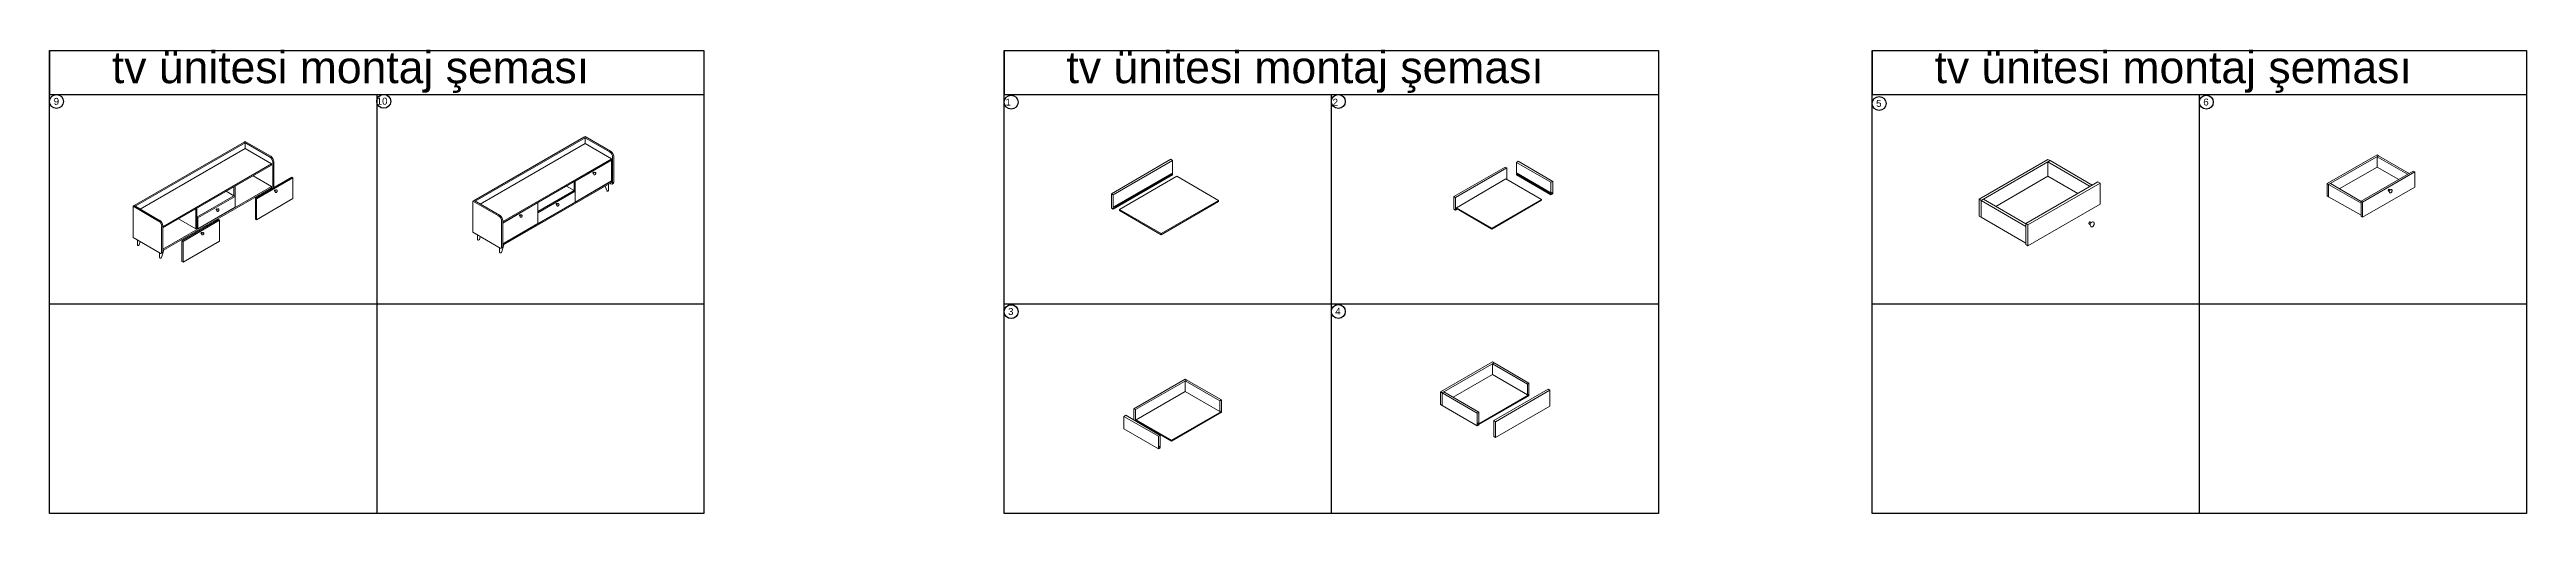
# Model space of a CAD drawing. Header units: millimetres. Extents: x -4511 to 52623, y -18923 to -12459.
# Drawn here: x 41380 to 52623, y -14600 to -12496 of the extents above; entities that cross this region are included whole.
import ezdxf

# ---------------------------------------------------------------- set-up
doc = ezdxf.new("R2010")
doc.units = ezdxf.units.MM
doc.styles.get("Standard").update_dxf_attribs({"font": 'arial.ttf'})

msp = doc.modelspace()

# ---------------------------------------------------------------- linework, layer by layer
for p, q in [((41380, -12500), (44350, -12500)), ((41380, -14600), (41380, -12500)), ((44350, -12500), (44350, -14600)), ((45713, -12500), (48683, -12500)), ((45713, -14600), (45713, -12500)), ((48683, -12500), (48683, -14600)), ((49653, -12500), (52623, -12500)), ((49653, -14600), (49653, -12500)), ((52623, -12500), (52623, -14600)), ((44350, -14600), (41380, -14600)), ((48683, -14600), (45713, -14600)), ((52623, -14600), (49653, -14600))]:
    msp.add_line(p, q)
at = {"color": 18, "true_color": 0x000000}
for p, q in [((41380, -12500), (41380, -12700)), ((45713, -12500), (45713, -12700)), ((49653, -12500), (49653, -12700))]:
    msp.add_line(p, q, dxfattribs=at)
at = {"color": 7, "true_color": 0xffffff}
for p, q in [((41380, -12700), (44350, -12700)), ((42865, -12700), (42865, -14600)), ((45713, -12700), (48683, -12700)), ((47198, -12700), (47198, -14600)), ((49653, -12700), (52623, -12700)), ((51138, -12700), (51138, -14600)), ((41380, -13650), (44350, -13650)), ((45713, -13650), (48683, -13650)), ((49653, -13650), (52623, -13650))]:
    msp.add_line(p, q, dxfattribs=at)
at = {"color": 0, "linetype": 'Continuous', "lineweight": 0, "extrusion": (0, 0.816497, 0.57735)}
for p, q in [((41764, -13204), (42263, -12916)), ((42268, -12919), (41769, -13207)), ((42263, -12916), (42268, -12913)), ((42379, -12983), (42263, -12916)), ((42263, -12916), (42268, -12919)), ((42268, -12913), (42384, -12980)), ((42268, -12945), (42268, -12919)), ((43307, -13181), (43806, -12893)), ((43811, -12896), (43312, -13184)), ((43335, -13197), (43811, -12922)), ((43806, -12893), (43811, -12890)), ((43806, -12893), (43811, -12896)), ((43922, -12960), (43806, -12893)), ((43811, -12890), (43927, -12957)), ((43811, -12922), (43811, -12896)), ((43811, -12922), (43931, -12991)), ((41791, -13220), (42268, -12945)), ((42388, -13014), (41894, -13300)), ((41894, -13305), (42388, -13020)), ((42268, -12945), (42388, -13014)), ((42388, -13014), (42388, -13020)), ((42393, -13008), (42393, -13125)), ((42398, -13005), (42398, -13122)), ((43931, -12991), (43437, -13276)), ((43437, -13282), (43931, -12997)), ((43931, -12998), (43766, -13093)), ((43930, -12997), (43931, -12998)), ((43931, -12991), (43931, -12997)), ((43931, -12998), (43931, -13092)), ((43936, -12984), (43936, -13102)), ((43941, -12981), (43941, -13099)), ((46200, -13150), (46469, -12994)), ((46477, -12999), (46208, -13155)), ((46469, -12994), (46477, -12999)), ((46477, -12999), (46477, -13065)), ((47755, -13163), (47988, -13029)), ((47995, -13033), (47762, -13167)), ((47988, -13029), (47995, -13033)), ((47995, -13033), (47995, -13085)), ((48039, -13008), (48046, -13003)), ((48039, -13008), (48039, -13056)), ((48195, -13098), (48039, -13008)), ((48046, -13003), (48203, -13094)), ((50138, -13175), (50451, -12995)), ((50461, -13000), (50148, -13181)), ((50451, -12995), (50461, -13000)), ((50451, -13006), (50461, -13000)), ((50451, -13006), (50451, -13071)), ((50642, -13117), (50451, -13006)), ((50461, -13000), (50652, -13111)), ((51718, -13104), (51945, -12974)), ((51952, -12978), (51725, -13108)), ((51773, -13128), (51945, -13029)), ((51945, -12974), (51952, -12978)), ((51945, -12982), (51952, -12978)), ((51945, -12982), (51945, -13029)), ((52083, -13062), (51945, -12982)), ((51945, -13029), (52043, -13085)), ((51952, -12978), (52090, -13058)), ((42388, -13117), (41894, -13402)), ((41894, -13408), (42388, -13123)), ((42182, -13139), (42217, -13159)), ((42217, -13119), (42217, -13159)), ((42222, -13116), (42222, -13162)), ((42304, -13069), (42388, -13117)), ((42315, -13170), (42480, -13075)), ((42485, -13078), (42320, -13173)), ((42360, -13144), (42358, -13140)), ((42375, -13130), (42374, -13136)), ((42382, -13126), (42387, -13129)), ((42388, -13117), (42388, -13123)), ((42405, -13144), (42407, -13144)), ((42411, -13133), (42413, -13134)), ((42480, -13075), (42485, -13078)), ((42485, -13078), (42485, -13172)), ((43931, -13093), (43437, -13379)), ((43437, -13384), (43931, -13099)), ((43761, -13136), (43597, -13230)), ((43761, -13136), (43597, -13230)), ((43597, -13236), (43766, -13138)), ((43726, -13115), (43761, -13136)), ((43761, -13095), (43761, -13136)), ((43761, -13095), (43761, -13136)), ((43766, -13138), (43761, -13136)), ((43766, -13093), (43765, -13093)), ((43766, -13188), (43931, -13092)), ((43766, -13093), (43766, -13188)), ((43766, -13188), (43766, -13138)), ((43851, -13064), (43852, -13064)), ((43857, -13053), (43858, -13054)), ((43909, -13136), (43902, -13116)), ((43918, -13107), (43917, -13136)), ((43925, -13103), (43930, -13106)), ((43930, -13093), (43931, -13093)), ((43931, -13093), (43931, -13099)), ((43934, -13106), (43939, -13103)), ((46208, -13155), (46200, -13150)), ((46200, -13150), (46200, -13215)), ((46208, -13220), (46477, -13065)), ((46212, -13208), (46473, -13058)), ((46473, -13062), (46212, -13212)), ((46236, -13222), (46497, -13071)), ((46473, -13062), (46469, -13060)), ((46473, -13058), (46473, -13062)), ((46497, -13071), (46686, -13181)), ((47766, -13214), (47991, -13083)), ((47991, -13083), (48152, -13176)), ((48039, -13056), (48195, -13146)), ((48039, -13060), (48042, -13058)), ((48195, -13150), (48039, -13060)), ((48039, -13060), (48039, -13064)), ((48039, -13064), (48195, -13155)), ((48203, -13094), (48195, -13098)), ((48195, -13098), (48195, -13146)), ((48195, -13146), (48199, -13144)), ((48199, -13148), (48195, -13150)), ((48195, -13155), (48203, -13150)), ((48195, -13150), (48195, -13155)), ((48199, -13148), (48196, -13146)), ((48199, -13144), (48199, -13148)), ((48203, -13094), (48203, -13150)), ((50214, -13208), (50451, -13071)), ((50678, -13096), (50350, -13285)), ((50360, -13291), (50688, -13102)), ((50451, -13071), (50586, -13149)), ((50688, -13102), (50678, -13096)), ((50688, -13198), (50688, -13102)), ((51725, -13108), (51718, -13104)), ((51718, -13104), (51718, -13159)), ((51725, -13108), (51733, -13104)), ((51725, -13108), (51725, -13164)), ((51725, -13108), (51725, -13164)), ((51872, -13193), (51725, -13108)), ((51733, -13104), (51872, -13185)), ((52109, -13047), (51872, -13184)), ((51879, -13188), (52116, -13051)), ((52116, -13120), (51879, -13257)), ((52001, -13145), (52003, -13146)), ((52010, -13130), (52011, -13131)), ((52116, -13051), (52109, -13047)), ((52116, -13120), (52116, -13051)), ((41764, -13204), (41759, -13207)), ((41759, -13207), (41875, -13274)), ((41759, -13207), (41759, -13348)), ((41769, -13207), (41764, -13204)), ((41880, -13271), (41764, -13204)), ((41966, -13264), (42044, -13309)), ((42044, -13219), (42044, -13309)), ((42217, -13159), (42049, -13256)), ((42217, -13159), (42049, -13256)), ((42049, -13216), (42049, -13306)), ((42049, -13256), (42049, -13262)), ((42049, -13256), (42054, -13259)), ((42049, -13306), (42049, -13256)), ((42054, -13259), (42222, -13162)), ((42222, -13211), (42054, -13309)), ((42054, -13309), (42054, -13259)), ((42141, -13229), (42142, -13230)), ((42147, -13219), (42148, -13219)), ((42222, -13162), (42217, -13159)), ((42222, -13211), (42222, -13162)), ((42320, -13173), (42315, -13170)), ((42315, -13170), (42315, -13265)), ((42315, -13265), (42320, -13268)), ((42320, -13268), (42485, -13172)), ((42320, -13173), (42320, -13268)), ((43307, -13181), (43302, -13184)), ((43302, -13184), (43418, -13251)), ((43302, -13184), (43302, -13325)), ((43423, -13248), (43307, -13181)), ((43312, -13184), (43307, -13181)), ((43437, -13283), (43597, -13190)), ((43518, -13257), (43517, -13256)), ((43524, -13247), (43523, -13246)), ((43597, -13190), (43596, -13190)), ((43766, -13188), (43597, -13285)), ((43597, -13190), (43597, -13285)), ((43597, -13285), (43597, -13236)), ((43684, -13205), (43685, -13206)), ((43690, -13195), (43691, -13196)), ((46200, -13215), (46208, -13220)), ((46208, -13155), (46208, -13220)), ((46212, -13212), (46212, -13208)), ((46236, -13226), (46236, -13222)), ((46236, -13222), (46426, -13331)), ((46426, -13336), (46236, -13226)), ((46426, -13331), (46686, -13181)), ((46426, -13336), (46686, -13185)), ((46686, -13181), (46686, -13185)), ((47762, -13167), (47755, -13163)), ((47755, -13163), (47755, -13220)), ((47755, -13220), (47762, -13224)), ((47762, -13167), (47762, -13224)), ((47762, -13224), (47770, -13220)), ((47766, -13217), (47766, -13214)), ((47766, -13214), (47926, -13306)), ((47926, -13310), (47766, -13217)), ((47926, -13306), (48152, -13176)), ((47926, -13310), (48152, -13179)), ((48152, -13176), (48152, -13179)), ((50148, -13181), (50138, -13175)), ((50138, -13175), (50138, -13252)), ((50138, -13252), (50148, -13257)), ((50148, -13181), (50158, -13175)), ((50148, -13181), (50148, -13257)), ((50148, -13181), (50148, -13257)), ((50350, -13298), (50148, -13181)), ((50148, -13257), (50350, -13374)), ((50158, -13175), (50350, -13287)), ((50688, -13198), (50360, -13387)), ((51718, -13159), (51725, -13164)), ((51725, -13164), (51872, -13248)), ((51872, -13184), (51879, -13188)), ((51872, -13253), (51872, -13184)), ((51879, -13257), (51872, -13253)), ((51879, -13257), (51879, -13188)), ((41883, -13420), (41759, -13348)), ((41779, -13382), (41779, -13360)), ((41792, -13367), (41787, -13382)), ((41889, -13299), (41889, -13417)), ((41894, -13296), (41894, -13414)), ((42147, -13267), (41981, -13363)), ((41981, -13363), (41986, -13366)), ((41981, -13363), (41981, -13458)), ((41986, -13366), (42152, -13270)), ((42152, -13365), (41986, -13460)), ((41986, -13366), (41986, -13460)), ((42044, -13309), (42049, -13306)), ((42054, -13309), (42049, -13306)), ((42073, -13337), (42072, -13336)), ((42079, -13327), (42078, -13326)), ((42152, -13270), (42147, -13267)), ((42152, -13270), (42152, -13365)), ((43426, -13397), (43302, -13325)), ((43323, -13358), (43322, -13336)), ((43335, -13344), (43331, -13359)), ((43432, -13275), (43432, -13393)), ((43437, -13272), (43437, -13390)), ((43597, -13285), (43437, -13378)), ((46426, -13331), (46426, -13336)), ((47926, -13306), (47926, -13310)), ((50350, -13285), (50360, -13291)), ((50350, -13381), (50350, -13285)), ((50360, -13387), (50360, -13291)), ((50645, -13298), (50647, -13300)), ((50657, -13278), (50659, -13280)), ((41880, -13440), (41879, -13418)), ((41887, -13420), (41892, -13418)), ((41899, -13405), (41888, -13440)), ((41986, -13460), (41981, -13458)), ((43423, -13416), (43423, -13394)), ((43430, -13397), (43435, -13394)), ((43442, -13382), (43431, -13417)), ((50360, -13387), (50350, -13381)), ((47694, -14049), (47930, -13913)), ((47937, -13917), (47701, -14053)), ((47930, -13913), (47937, -13917)), ((47930, -13922), (47937, -13917)), ((47930, -13922), (47930, -13970)), ((48088, -14013), (47930, -13922)), ((47937, -13917), (48095, -14009)), ((46302, -14125), (46535, -13991)), ((46543, -13995), (46310, -14129)), ((46313, -14176), (46535, -14047)), ((46535, -13991), (46543, -13995)), ((46535, -13999), (46543, -13995)), ((46535, -13999), (46535, -14047)), ((46692, -14089), (46535, -13999)), ((46535, -14047), (46692, -14138)), ((46543, -13995), (46699, -14085)), ((47701, -14053), (47694, -14049)), ((47694, -14049), (47694, -14106)), ((47701, -14053), (47709, -14049)), ((47701, -14053), (47701, -14111)), ((47701, -14053), (47701, -14111)), ((47860, -14145), (47701, -14053)), ((47709, -14049), (47867, -14140)), ((47751, -14073), (47930, -13970)), ((47930, -13970), (48088, -14062)), ((48183, -14037), (47936, -14179)), ((47944, -14184), (48190, -14041)), ((48095, -14009), (48088, -14013)), ((48088, -14013), (48088, -14062)), ((48095, -14009), (48095, -14062)), ((48190, -14041), (48183, -14037)), ((48190, -14113), (48190, -14041)), ((46257, -14160), (46265, -14155)), ((46257, -14160), (46257, -14216)), ((46414, -14250), (46257, -14160)), ((46265, -14155), (46421, -14246)), ((46310, -14129), (46302, -14125)), ((46302, -14125), (46302, -14177)), ((46310, -14129), (46310, -14181)), ((46473, -14268), (46699, -14138)), ((46473, -14272), (46699, -14141)), ((46691, -14146), (46692, -14146)), ((46699, -14085), (46692, -14089)), ((46692, -14089), (46692, -14138)), ((46692, -14138), (46695, -14136)), ((46692, -14146), (46699, -14142)), ((46692, -14146), (46692, -14146)), ((46695, -14136), (46699, -14138)), ((46699, -14085), (46699, -14138)), ((46699, -14138), (46699, -14141)), ((46699, -14141), (46699, -14142)), ((47694, -14106), (47701, -14111)), ((47701, -14111), (47860, -14202)), ((47867, -14140), (47860, -14145)), ((47860, -14145), (47860, -14202)), ((47867, -14193), (48095, -14062)), ((47867, -14197), (48095, -14066)), ((47867, -14140), (47867, -14189)), ((48190, -14113), (47944, -14256)), ((48087, -14070), (48088, -14070)), ((48088, -14062), (48091, -14060)), ((48088, -14070), (48095, -14066)), ((48088, -14070), (48088, -14070)), ((48091, -14060), (48095, -14062)), ((48095, -14062), (48095, -14066)), ((48095, -14066), (48095, -14066)), ((46257, -14216), (46414, -14307)), ((46313, -14179), (46313, -14176)), ((46313, -14176), (46473, -14268)), ((46473, -14272), (46313, -14179)), ((46314, -14184), (46317, -14182)), ((46421, -14246), (46414, -14250)), ((46414, -14250), (46414, -14307)), ((46421, -14246), (46421, -14294)), ((46473, -14268), (46473, -14272)), ((47860, -14202), (47867, -14198)), ((47863, -14191), (47867, -14189)), ((47863, -14195), (47863, -14191)), ((47863, -14191), (47867, -14193)), ((47867, -14197), (47863, -14195)), ((47867, -14193), (47867, -14197)), ((47867, -14197), (47867, -14198)), ((47936, -14179), (47944, -14184)), ((47936, -14251), (47936, -14179)), ((47944, -14256), (47936, -14251)), ((47944, -14256), (47944, -14184)), ((46414, -14307), (46421, -14302)), ((46417, -14296), (46421, -14294)), ((46417, -14300), (46417, -14296)), ((46421, -14298), (46417, -14300)), ((46418, -14296), (46421, -14298)), ((46421, -14298), (46421, -14302))]:
    msp.add_line(p, q, dxfattribs=at)
for centre in [(41412, -12732), (42897, -12731), (45745, -12735), (47230, -12732), (51170, -12735), (49685, -12741), (45745, -13685), (47230, -13684)]:
    msp.add_circle(centre, 31.6)
at = {"color": 0, "linetype": 'Continuous', "lineweight": 0, "extrusion": (-5.17926e-17, 3.41963e-17, -1)}
for centre in [(42379, -12999), (43922, -12976), (43423, -13264), (41880, -13287)]:
    msp.add_ellipse(centre, major_axis=(10, -17.3), ratio=0.57735, start_param=-2.356194, end_param=-0.785398, dxfattribs=at)
at = {"color": 0, "linetype": 'Continuous', "lineweight": 0}
for centre, major_axis, start_param, end_param in [((42384, -12996), (-10, 17.3), -2.356194, -0.785398), ((43927, -12973), (-10, 17.3), -2.356194, -0.785398), ((42403, -13135), (1.2, 2.08), -0.077366, 2.356194), ((42403, -13135), (-1.2, -2.08), -0.785398, 0.077366), ((42408, -13138), (3, 5.2), 0, 2.356194), ((42408, -13138), (-3, -5.2), -0.785398, 0), ((43848, -13055), (1.2, 2.08), -0.077366, 2.356194), ((43848, -13055), (-1.2, -2.08), -0.785398, 0.077366), ((43854, -13058), (3, 5.2), 0, 2.356194), ((43854, -13058), (-3, -5.2), -0.785398, 0), ((43913, -13136), (-4, 0), 0.216508, 2.356194), ((43913, -13136), (4, 0), -0.785398, -0.010345), ((43935, -13096), (4, -6.93), 0, 0.785398), ((51998, -13133), (1.69, 2.92), -0.077366, 2.356194), ((51998, -13133), (-1.69, -2.92), -0.785398, 0.077366), ((52006, -13138), (4.22, 7.31), 0, 2.356194), ((52006, -13138), (-4.22, -7.31), -0.785398, 0), ((42138, -13221), (1.2, 2.08), -0.077366, 2.356194), ((42138, -13221), (-1.2, -2.08), -0.785398, 0.077366), ((42144, -13224), (3, 5.2), 0, 2.356194), ((42144, -13224), (-3, -5.2), -0.785398, 0), ((43418, -13267), (-10, 17.3), -2.356194, -0.785398), ((43681, -13197), (1.2, 2.08), -0.077366, 2.356194), ((43681, -13197), (-1.2, -2.08), -0.785398, 0.077366), ((43687, -13200), (3, 5.2), 0, 2.356194), ((43687, -13200), (-3, -5.2), -0.785398, 0), ((41875, -13290), (-10, 17.3), -2.356194, -0.785398), ((50640, -13282), (2.34, 4.04), -0.077366, 2.356194), ((50640, -13282), (-2.34, -4.04), -0.785398, 0.077366), ((50651, -13288), (5.8, 10.1), 0, 2.356194), ((50651, -13288), (-5.8, -10.1), -0.785398, 0), ((41883, -13414), (4, -6.93), -0.785398, 0.785398), ((43426, -13390), (4, -6.93), -0.785398, 0.785398)]:
    msp.add_ellipse(centre, major_axis=major_axis, ratio=0.57735, start_param=start_param, end_param=end_param, dxfattribs=at)
at = {"color": 0, "linetype": 'Continuous', "lineweight": 0, "extrusion": (4.43555e-17, 8.97074e-17, -1)}
msp.add_ellipse((43930, -13099), major_axis=(4, -6.93), ratio=0.57735, start_param=-0.785398, end_param=0.785398, dxfattribs=at)
at = {"color": 0, "linetype": 'Continuous', "lineweight": 0, "extrusion": (-6.83926e-17, 1.03585e-16, -1)}
for centre in [(43515, -13248), (42069, -13328)]:
    msp.add_ellipse(centre, major_axis=(-1.2, -2.08), ratio=0.57735, start_param=-0.077366, end_param=3.218958, dxfattribs=at)
at = {"color": 0, "linetype": 'Continuous', "lineweight": 0, "extrusion": (1.27622e-16, 5.45148e-17, -1)}
for centre in [(43520, -13251), (42075, -13331)]:
    msp.add_ellipse(centre, major_axis=(-3, -5.2), ratio=0.57735, start_param=0, end_param=3.141593, dxfattribs=at)
at = {"color": 0, "linetype": 'Continuous', "lineweight": 0, "extrusion": (1.03002e-16, 1.66533e-16, -1)}
for centre in [(43327, -13358), (41783, -13382), (43427, -13416)]:
    msp.add_ellipse(centre, major_axis=(-4, 0), ratio=0.57735, start_param=-2.356194, end_param=-0.00857, dxfattribs=at)
at = {"color": 0, "linetype": 'Continuous', "lineweight": 0, "extrusion": (1.92296e-17, 3.33067e-16, -1)}
for centre in [(43327, -13358), (41783, -13382)]:
    msp.add_ellipse(centre, major_axis=(4, 0), ratio=0.57735, start_param=0.17958, end_param=0.785398, dxfattribs=at)
at = {"color": 0, "linetype": 'Continuous', "lineweight": 0, "extrusion": (-3.78917e-17, 5.55112e-17, -1)}
msp.add_ellipse((41884, -13440), major_axis=(-4, 0), ratio=0.57735, start_param=-2.356194, end_param=-0.00857, dxfattribs=at)
at = {"color": 0, "linetype": 'Continuous', "lineweight": 0, "extrusion": (-6.1921e-17, 1.66533e-16, -1)}
msp.add_ellipse((41884, -13440), major_axis=(4, 0), ratio=0.57735, start_param=0.17958, end_param=0.785398, dxfattribs=at)
at = {"color": 0, "linetype": 'Continuous', "lineweight": 0, "extrusion": (7.21111e-17, 4.16334e-17, -1)}
for centre in [(41888, -13411), (43431, -13387)]:
    msp.add_ellipse(centre, major_axis=(4, -6.93), ratio=0.57735, start_param=-0.785398, end_param=0, dxfattribs=at)
at = {"color": 0, "linetype": 'Continuous', "lineweight": 0, "extrusion": (-4.23215e-18, 5.55112e-17, -1)}
msp.add_ellipse((43427, -13416), major_axis=(4, 0), ratio=0.57735, start_param=0.17958, end_param=0.785398, dxfattribs=at)
at = {"color": 0, "linetype": 'Continuous', "lineweight": 0}
for points, knots in [([(42402, -13137), (42402, -13138), (42403, -13138), (42404, -13139), (42404, -13140), (42404, -13140), (42404, -13140), (42404, -13140)], [5.4204216, 5.4204216, 5.4204216, 5.4204216, 5.6855719, 5.6855719, 5.941112, 5.941112, 5.9952008, 5.9952008, 5.9952008, 5.9952008]), ([(42408, -13134), (42408, -13134), (42408, -13134), (42407, -13134), (42407, -13134), (42406, -13134), (42405, -13134), (42405, -13134), (42404, -13133), (42404, -13133)], [1.8587808, 1.8587808, 1.8587808, 1.8587808, 1.8997427, 1.8997427, 2.0930651, 2.0930651, 2.3347801, 2.3347801, 2.4335601, 2.4335601, 2.4335601, 2.4335601]), ([(42413, -13134), (42413, -13134), (42413, -13134), (42414, -13135), (42414, -13135), (42414, -13136), (42414, -13137), (42414, -13138), (42414, -13139), (42413, -13140), (42413, -13140), (42412, -13142), (42412, -13142), (42411, -13143), (42411, -13143), (42410, -13144), (42409, -13144), (42408, -13145), (42408, -13145), (42407, -13145), (42407, -13144), (42407, -13144)], [2.356194, 2.356194, 2.356194, 2.356194, 2.6398, 2.6398, 2.942999, 2.942999, 3.270261, 3.270261, 3.601539, 3.601539, 3.931008, 3.931008, 4.259626, 4.259626, 4.589131, 4.589131, 4.920426, 4.920426, 5.247301, 5.247301, 5.497787, 5.497787, 5.497787, 5.497787]), ([(43847, -13057), (43848, -13058), (43849, -13058), (43849, -13059), (43850, -13060), (43850, -13060), (43850, -13060), (43850, -13060)], [5.4204216, 5.4204216, 5.4204216, 5.4204216, 5.6855719, 5.6855719, 5.941112, 5.941112, 5.9952008, 5.9952008, 5.9952008, 5.9952008]), ([(43853, -13054), (43853, -13054), (43853, -13054), (43853, -13054), (43853, -13054), (43852, -13054), (43851, -13054), (43850, -13054), (43850, -13053), (43850, -13053)], [1.8587808, 1.8587808, 1.8587808, 1.8587808, 1.8997427, 1.8997427, 2.0930651, 2.0930651, 2.3347801, 2.3347801, 2.4335601, 2.4335601, 2.4335601, 2.4335601]), ([(43858, -13054), (43858, -13054), (43859, -13054), (43859, -13055), (43859, -13055), (43860, -13056), (43860, -13057), (43859, -13058), (43859, -13059), (43859, -13060), (43859, -13060), (43858, -13062), (43858, -13062), (43857, -13063), (43856, -13063), (43855, -13064), (43855, -13064), (43854, -13065), (43854, -13065), (43853, -13065), (43852, -13064), (43852, -13064)], [2.356194, 2.356194, 2.356194, 2.356194, 2.6398, 2.6398, 2.942999, 2.942999, 3.270261, 3.270261, 3.601539, 3.601539, 3.931008, 3.931008, 4.259626, 4.259626, 4.589131, 4.589131, 4.920426, 4.920426, 5.247301, 5.247301, 5.497787, 5.497787, 5.497787, 5.497787]), ([(51996, -13136), (51997, -13137), (51998, -13137), (51999, -13139), (52000, -13139), (52000, -13140), (52000, -13140), (52000, -13140)], [5.4204216, 5.4204216, 5.4204216, 5.4204216, 5.6855719, 5.6855719, 5.941112, 5.941112, 5.9952008, 5.9952008, 5.9952008, 5.9952008]), ([(52005, -13132), (52004, -13132), (52004, -13132), (52004, -13132), (52004, -13132), (52002, -13132), (52001, -13131), (52000, -13131), (52000, -13131), (51999, -13130)], [1.8587808, 1.8587808, 1.8587808, 1.8587808, 1.8997427, 1.8997427, 2.0930651, 2.0930651, 2.3347801, 2.3347801, 2.4335601, 2.4335601, 2.4335601, 2.4335601]), ([(52011, -13131), (52012, -13132), (52012, -13132), (52013, -13133), (52013, -13134), (52013, -13135), (52013, -13136), (52013, -13137), (52013, -13138), (52012, -13140), (52012, -13140), (52011, -13142), (52011, -13143), (52010, -13144), (52009, -13145), (52008, -13146), (52007, -13146), (52006, -13146), (52005, -13146), (52004, -13146), (52003, -13146), (52003, -13146)], [2.356194, 2.356194, 2.356194, 2.356194, 2.6398, 2.6398, 2.942999, 2.942999, 3.270261, 3.270261, 3.601539, 3.601539, 3.931008, 3.931008, 4.259626, 4.259626, 4.589131, 4.589131, 4.920426, 4.920426, 5.247301, 5.247301, 5.497787, 5.497787, 5.497787, 5.497787]), ([(42137, -13223), (42138, -13223), (42138, -13223), (42139, -13224), (42140, -13225), (42140, -13225), (42140, -13225), (42140, -13225)], [5.4204216, 5.4204216, 5.4204216, 5.4204216, 5.6855719, 5.6855719, 5.941112, 5.941112, 5.9952008, 5.9952008, 5.9952008, 5.9952008]), ([(42143, -13219), (42143, -13219), (42143, -13219), (42143, -13219), (42142, -13220), (42141, -13219), (42141, -13219), (42140, -13219), (42140, -13219), (42139, -13218)], [1.8587808, 1.8587808, 1.8587808, 1.8587808, 1.8997427, 1.8997427, 2.0930651, 2.0930651, 2.3347801, 2.3347801, 2.4335601, 2.4335601, 2.4335601, 2.4335601]), ([(42148, -13219), (42148, -13219), (42149, -13220), (42149, -13220), (42149, -13221), (42149, -13222), (42149, -13222), (42149, -13223), (42149, -13224), (42149, -13225), (42148, -13226), (42148, -13227), (42147, -13227), (42147, -13228), (42146, -13229), (42145, -13229), (42145, -13230), (42144, -13230), (42143, -13230), (42143, -13230), (42142, -13230), (42142, -13230)], [2.356194, 2.356194, 2.356194, 2.356194, 2.6398, 2.6398, 2.942999, 2.942999, 3.270261, 3.270261, 3.601539, 3.601539, 3.931008, 3.931008, 4.259626, 4.259626, 4.589131, 4.589131, 4.920426, 4.920426, 5.247301, 5.247301, 5.497787, 5.497787, 5.497787, 5.497787]), ([(43513, -13250), (43514, -13250), (43515, -13251), (43516, -13252), (43516, -13252), (43516, -13253), (43516, -13253), (43516, -13253)], [2.2788289, 2.2788289, 2.2788289, 2.2788289, 2.5439792, 2.5439792, 2.7995193, 2.7995193, 2.8536081, 2.8536081, 2.8536081, 2.8536081]), ([(43519, -13247), (43519, -13247), (43519, -13247), (43519, -13247), (43519, -13247), (43518, -13247), (43517, -13247), (43516, -13246), (43516, -13246), (43516, -13246)], [5.0003735, 5.0003735, 5.0003735, 5.0003735, 5.0413353, 5.0413353, 5.2346577, 5.2346577, 5.4763727, 5.4763727, 5.5751527, 5.5751527, 5.5751527, 5.5751527]), ([(43524, -13247), (43525, -13247), (43525, -13247), (43525, -13248), (43526, -13248), (43526, -13249), (43526, -13250), (43526, -13251), (43526, -13251), (43525, -13253), (43525, -13253), (43524, -13254), (43524, -13255), (43523, -13256), (43523, -13256), (43522, -13257), (43521, -13257), (43520, -13257), (43520, -13257), (43519, -13257), (43519, -13257), (43518, -13257)], [5.497787, 5.497787, 5.497787, 5.497787, 5.781392, 5.781392, 6.084592, 6.084592, 6.411854, 6.411854, 6.743132, 6.743132, 7.0726, 7.0726, 7.401219, 7.401219, 7.730723, 7.730723, 8.062018, 8.062018, 8.388894, 8.388894, 8.63938, 8.63938, 8.63938, 8.63938]), ([(43680, -13199), (43681, -13199), (43682, -13200), (43683, -13201), (43683, -13201), (43683, -13202), (43683, -13202), (43683, -13202)], [5.4204216, 5.4204216, 5.4204216, 5.4204216, 5.6855719, 5.6855719, 5.941112, 5.941112, 5.9952008, 5.9952008, 5.9952008, 5.9952008]), ([(43686, -13196), (43686, -13196), (43686, -13196), (43686, -13196), (43686, -13196), (43685, -13196), (43684, -13196), (43683, -13195), (43683, -13195), (43683, -13195)], [1.8587808, 1.8587808, 1.8587808, 1.8587808, 1.8997427, 1.8997427, 2.0930651, 2.0930651, 2.3347801, 2.3347801, 2.4335601, 2.4335601, 2.4335601, 2.4335601]), ([(43691, -13196), (43692, -13196), (43692, -13196), (43692, -13197), (43692, -13197), (43693, -13198), (43693, -13199), (43693, -13200), (43692, -13200), (43692, -13202), (43692, -13202), (43691, -13203), (43691, -13204), (43690, -13205), (43689, -13205), (43689, -13206), (43688, -13206), (43687, -13206), (43687, -13206), (43686, -13206), (43686, -13206), (43685, -13206)], [2.356194, 2.356194, 2.356194, 2.356194, 2.6398, 2.6398, 2.942999, 2.942999, 3.270261, 3.270261, 3.601539, 3.601539, 3.931008, 3.931008, 4.259626, 4.259626, 4.589131, 4.589131, 4.920426, 4.920426, 5.247301, 5.247301, 5.497787, 5.497787, 5.497787, 5.497787]), ([(42068, -13330), (42069, -13330), (42069, -13331), (42070, -13332), (42070, -13332), (42071, -13333), (42071, -13333), (42071, -13333)], [2.2788289, 2.2788289, 2.2788289, 2.2788289, 2.5439792, 2.5439792, 2.7995193, 2.7995193, 2.8536081, 2.8536081, 2.8536081, 2.8536081]), ([(42074, -13327), (42074, -13327), (42074, -13327), (42074, -13327), (42073, -13327), (42072, -13327), (42072, -13327), (42071, -13326), (42071, -13326), (42070, -13326)], [5.0003735, 5.0003735, 5.0003735, 5.0003735, 5.0413353, 5.0413353, 5.2346577, 5.2346577, 5.4763727, 5.4763727, 5.5751527, 5.5751527, 5.5751527, 5.5751527]), ([(42079, -13327), (42079, -13327), (42079, -13327), (42080, -13328), (42080, -13328), (42080, -13329), (42080, -13330), (42080, -13331), (42080, -13331), (42080, -13333), (42079, -13333), (42079, -13334), (42078, -13335), (42077, -13336), (42077, -13336), (42076, -13337), (42076, -13337), (42075, -13337), (42074, -13337), (42073, -13337), (42073, -13337), (42073, -13337)], [5.497787, 5.497787, 5.497787, 5.497787, 5.781392, 5.781392, 6.084592, 6.084592, 6.411854, 6.411854, 6.743132, 6.743132, 7.0726, 7.0726, 7.401219, 7.401219, 7.730723, 7.730723, 8.062018, 8.062018, 8.388894, 8.388894, 8.63938, 8.63938, 8.63938, 8.63938]), ([(50638, -13286), (50639, -13287), (50640, -13288), (50642, -13290), (50642, -13290), (50643, -13291), (50643, -13291), (50643, -13291)], [5.4204216, 5.4204216, 5.4204216, 5.4204216, 5.6855719, 5.6855719, 5.941112, 5.941112, 5.9952008, 5.9952008, 5.9952008, 5.9952008]), ([(50649, -13280), (50649, -13280), (50649, -13280), (50649, -13280), (50648, -13280), (50646, -13280), (50645, -13280), (50643, -13279), (50643, -13278), (50642, -13278)], [1.8587808, 1.8587808, 1.8587808, 1.8587808, 1.8997427, 1.8997427, 2.0930651, 2.0930651, 2.3347801, 2.3347801, 2.4335601, 2.4335601, 2.4335601, 2.4335601]), ([(50659, -13280), (50659, -13280), (50660, -13280), (50661, -13282), (50661, -13283), (50661, -13284), (50661, -13285), (50661, -13288), (50661, -13289), (50660, -13291), (50660, -13292), (50658, -13294), (50658, -13295), (50656, -13297), (50655, -13298), (50653, -13299), (50653, -13300), (50651, -13300), (50650, -13300), (50648, -13300), (50648, -13300), (50647, -13300)], [2.356194, 2.356194, 2.356194, 2.356194, 2.6398, 2.6398, 2.942999, 2.942999, 3.270261, 3.270261, 3.601539, 3.601539, 3.931008, 3.931008, 4.259626, 4.259626, 4.589131, 4.589131, 4.920426, 4.920426, 5.247301, 5.247301, 5.497787, 5.497787, 5.497787, 5.497787])]:
    msp.add_open_spline(points, degree=3, knots=knots, dxfattribs=at)

# ---------------------------------------------------------------- texts
for s, p in [('9', (41399, -12747)), ('10', (42865, -12746)), ('1', (45719, -12750)), ('2', (47204, -12751)), ('5', (49671, -12756)), ('6', (51156, -12750)), ('3', (45731, -13700)), ('4', (47216, -13699))]:
    msp.add_text(s, height=31.6).set_placement(p)
at = {"color": 18, "true_color": 0x000000, "char_height": 144.58, "attachment_point": 1}
for insert in [(41663, -12504), (45996, -12504), (49936, -12504)]:
    msp.add_mtext_dynamic_manual_height_columns('tv ünitesi montaj şeması', width=171757.09, gutter_width=723, heights=[0], dxfattribs=dict(at, insert=insert))

doc.saveas('drawing.dxf')
